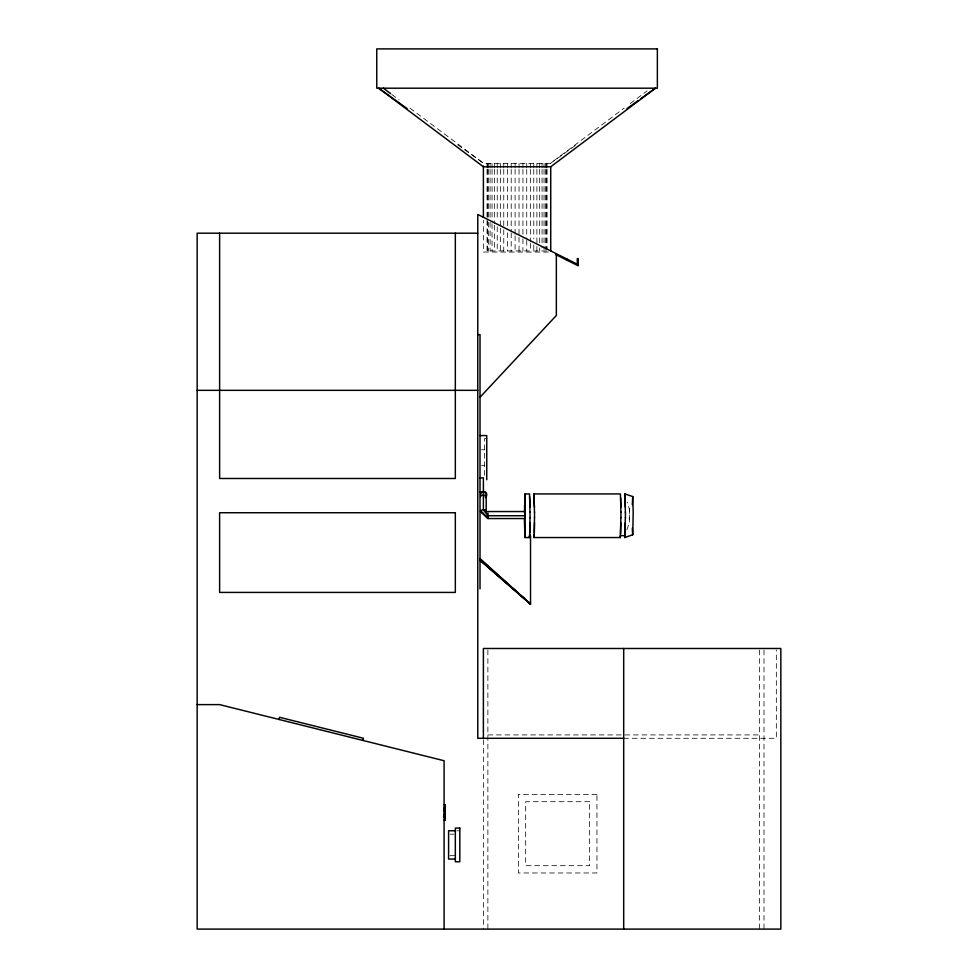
<?xml version="1.0" encoding="UTF-8"?>
<svg xmlns="http://www.w3.org/2000/svg" width="978" height="978" viewBox="0 0 978 978"><rect width="100%" height="100%" fill="white"/><g stroke="black" fill="none" stroke-linecap="round" stroke-linejoin="round"><path stroke-width="0.73" stroke-dasharray="4.89 3.67" d="M629.343 508.694L629.319 522.79L629.392 509.098L627.118 502.154M626.898 529.893L629.367 522.704M457.728 144.805L483.67 163.387L550.443 163.387L624.16 108.118M630.199 103.582L647.118 90.905M550.443 163.387L576.384 144.805M546.568 250.943L487.044 250.943L487.044 220.747M548.462 252.055L483.389 252.055L483.389 220.294M486.751 438.486L484.513 438.486L484.513 476.873M481.518 449.758L484.513 449.758M481.518 465.601L484.513 465.601M487.875 734.918L759.503 734.918M623.695 738.292L776.336 738.292L776.336 650.015M456.824 830.762L459.819 830.762M449.941 834.173L453.975 834.173M449.941 855.664L455.332 855.664M391.836 94.524L399.085 99.964M409.965 108.118L483.682 163.387L483.67 166.761M764.001 650.015L764.001 929.1M759.503 650.003L759.503 929.1M547.081 163.387L547.081 167.91M547.081 169.426L547.081 249.427M546.568 163.387L546.568 167.91M546.568 169.426L546.568 249.427M545.553 163.387L545.541 167.91M545.553 169.426L545.541 249.427M544.037 163.387L544.037 167.91M544.037 169.426L544.037 249.427M542.069 163.387L542.069 167.91M542.069 169.426L542.069 247.923M539.685 163.387L539.673 167.91M539.673 169.426L539.685 246.407M539.673 247.923L539.685 250.943M536.898 163.387L536.898 167.91M536.898 169.426L536.898 244.903M536.898 246.407L536.898 250.943M533.768 163.387L533.78 167.91M533.768 169.426L533.78 238.864M533.768 244.903L533.78 250.943M530.357 163.387L530.369 167.91M530.357 169.426L530.369 241.884M530.369 243.388L530.357 250.943M526.726 163.387L526.739 167.91M526.739 169.426L526.726 238.864M526.739 240.368L526.726 250.943M522.924 163.387L522.937 167.91M522.937 169.426L522.924 237.348M522.937 238.864L522.924 250.943M519.025 163.387L519.037 167.91M519.037 169.426L519.025 235.845M519.025 237.348L519.037 250.943M515.1 163.387L515.088 167.91M515.1 169.426L515.088 234.329M515.1 235.845L515.088 250.943M511.201 163.387L511.188 167.91M511.201 169.426L511.188 231.309M511.201 232.825L511.188 250.943M507.386 163.387L507.399 167.91M507.386 169.426L507.399 226.786M507.399 232.825L507.386 250.943M503.756 163.387L503.756 167.91M503.756 169.426L503.756 228.29M503.756 229.806L503.756 250.943M500.345 163.387L500.345 167.91M500.345 169.426L500.345 226.786M500.345 228.29L500.345 250.943M497.227 163.387L497.227 167.91M497.227 169.426L497.227 220.747M497.227 226.786L497.227 250.943M494.44 163.387L494.44 167.91M494.44 169.426L494.44 223.766M494.44 225.282L494.44 250.943M492.044 163.387L492.056 167.91M492.056 169.426L492.044 222.263M492.044 223.766L492.056 250.943M490.088 163.387L490.076 167.91M490.088 169.426L490.076 220.747M490.076 222.263L490.088 250.943M488.572 163.387L488.572 167.91M488.572 169.426L488.572 220.747M488.572 222.263L488.572 250.943M487.875 650.003L487.875 929.1M487.557 163.387L487.557 167.91M487.557 169.426L487.557 219.243M487.557 220.747L487.557 250.943M487.044 163.387L487.044 167.91M487.044 169.426L487.044 219.243M483.389 739.808L483.389 929.1M596.947 794.405L518.377 794.405L518.377 872.975L596.947 872.975L596.947 794.405M589.648 801.703L525.675 801.703L525.675 865.677L589.648 865.677L589.648 801.703"/><path stroke-width="1.47" d="M524.978 512.937L524.978 518.548L487.949 518.548L480.577 511.176L487.949 518.548L487.973 513.034M524.416 512.399L525.027 493.939L529.526 493.939L529.99 512.264M530.003 517.533L529.831 532.533M534.489 517.533L534.33 532.533M620.883 517.533L620.309 537.545L533.902 537.545L533.756 536.299M625.37 517.533L624.795 537.545L632.79 534.721L633.194 512.435L632.742 496.555L624.893 493.939L624.6 495.883M529.966 522.68L529.709 535.602M534.453 522.68L534.196 535.602M620.847 522.68L620.578 534.074M625.345 522.68L624.93 535.651L620.443 535.651M632.289 504.672L632.742 496.555M488.01 517.729L480.956 511.873M529.697 534.074L529.416 537.545L524.929 537.545L524.416 519.501M533.719 495.883L534.012 493.939L620.407 493.939L620.834 507.24M534.184 534.074L533.902 537.545M279.048 719.466L279.586 717.29L363.437 738.256L362.899 740.432M566.812 260.099L567.252 259.194M533.866 495.834L534.44 507.24M524.929 537.545L525.027 493.939M624.759 495.834L625.028 496.763M480.015 397.251L556.348 315.478L556.348 253.742L555.895 254.647L578.169 265.784L578.169 258.608L577.301 258.608L577.301 264.219M407.08 108.534L378.669 88.191L483.389 166.761L550.736 166.761L655.456 88.191L640.627 98.802M627.045 108.534L638.157 100.575M477.777 233.192L197.165 233.192L197.165 929.1L780.835 929.1L780.835 648.487L483.389 648.487L483.389 738.292M477.777 334.635L480.015 334.635L480.015 588.89M197.165 390.332L477.777 390.332M480.015 435.577L486.751 435.577L486.751 479.77M480.015 477.887L483.389 477.887L483.389 491.347A3.362 3.362 0 0 1 485.773 497.105M480.015 491.91L483.389 491.91L483.389 509.77L488.022 515.736L525.052 515.736M484.905 511.555L524.587 511.555M197.165 704.612L219.622 704.612L444.098 760.737L444.098 929.1M623.695 738.292L477.777 738.292L477.777 214.463L578.169 264.659M444.098 804.894L445.222 804.894M444.098 808.036L445.222 807.95M444.098 808.293L445.222 808.219M444.098 808.378L445.222 808.476M444.098 808.561L445.222 808.72M444.098 808.806L445.222 808.806M444.098 809.038L445.222 809.038M444.098 809.307L445.222 809.332M444.098 809.442L445.222 809.417M444.098 809.772L445.222 809.772M444.098 809.955L445.222 809.955M444.098 810.652L445.222 810.652M444.098 811.141L445.222 811.141M444.098 811.447L445.222 811.544M444.098 814.087L445.222 814.087M444.098 814.405L445.222 814.405M444.098 815.126L445.222 815.126M444.098 815.285L445.222 815.285M444.098 815.713L445.222 815.713M444.098 815.982L445.222 815.982M444.098 816.178L445.222 816.178M444.098 816.728L445.222 816.826M444.098 817.51L445.222 817.51M444.098 819.967L445.222 819.967M455.332 830.762L448.596 830.762L448.596 859.075L455.332 859.075M383.376 88.191L390.625 93.619M480.015 560.406L530.528 604.074L530.528 535.822M481.164 560.883L530.528 604.074L480.015 558.548M480.015 559.868L530.528 604.074L480.015 559.318M524.966 518.45L524.929 517.729M632.656 534.929L632.314 528.096M624.893 493.939L625.321 507.24M624.649 536.299L624.795 537.545M620.162 536.299L620.309 537.545M534.012 493.939L534.477 512.264M529.269 536.299L529.416 537.545M529.648 496.763L529.954 507.24M625.174 497.839L625.37 512.264M620.688 497.839L620.871 512.264M625.407 511.983L625.419 517.692M620.92 511.983L620.932 517.692M534.526 511.983L534.526 517.692M530.039 511.983L530.039 517.692M623.695 648.487L623.695 929.1M550.736 166.761L550.736 250.943M486.188 496.616L486.188 511.176M483.389 166.761L483.389 217.263M455.332 233.192L455.332 478.486L219.622 478.486L219.622 233.192M445.222 804.649L445.222 820.114M480.577 494.721A2.812 2.812 0 0 1 484.465 492.13A2.812 2.812 0 0 1 485.369 496.702M480.577 496.616A2.812 1.406 0 0 1 484.465 495.32A2.812 1.406 0 0 1 485.369 497.619M482.667 512.533A2.812 1.406 0 0 1 480.748 510.699A2.812 1.406 0 0 1 484.575 509.905A2.812 1.406 0 0 1 485.821 511.873M657.363 48.9L376.762 48.9L376.762 88.191L657.363 88.191L657.363 48.9M455.332 512.729L219.622 512.729L219.622 592.423L455.332 592.423L455.332 512.729M445.222 816.459L444.098 816.459L445.222 816.532M459.819 828.085L455.332 828.085L455.332 861.752L459.819 861.752L459.819 828.085"/></g></svg>
